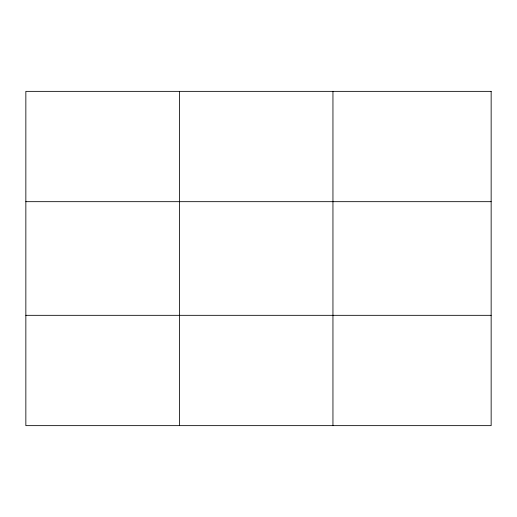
<?xml version="1.0" encoding="UTF-8"?>
<svg xmlns="http://www.w3.org/2000/svg" width="517" height="517" viewBox="0 0 517 517"><rect width="100%" height="100%" fill="white"/><g stroke="black" fill="none" stroke-linecap="round" stroke-linejoin="round"><path stroke-width="0.78" d="M179.399 91.36L179.399 425.64M332.948 91.36L332.948 425.64M25.85 201.675L491.15 201.675M25.85 315.325L491.15 315.325M491.15 91.36L491.15 425.64L25.85 425.64L25.85 91.36L491.15 91.36"/></g></svg>
